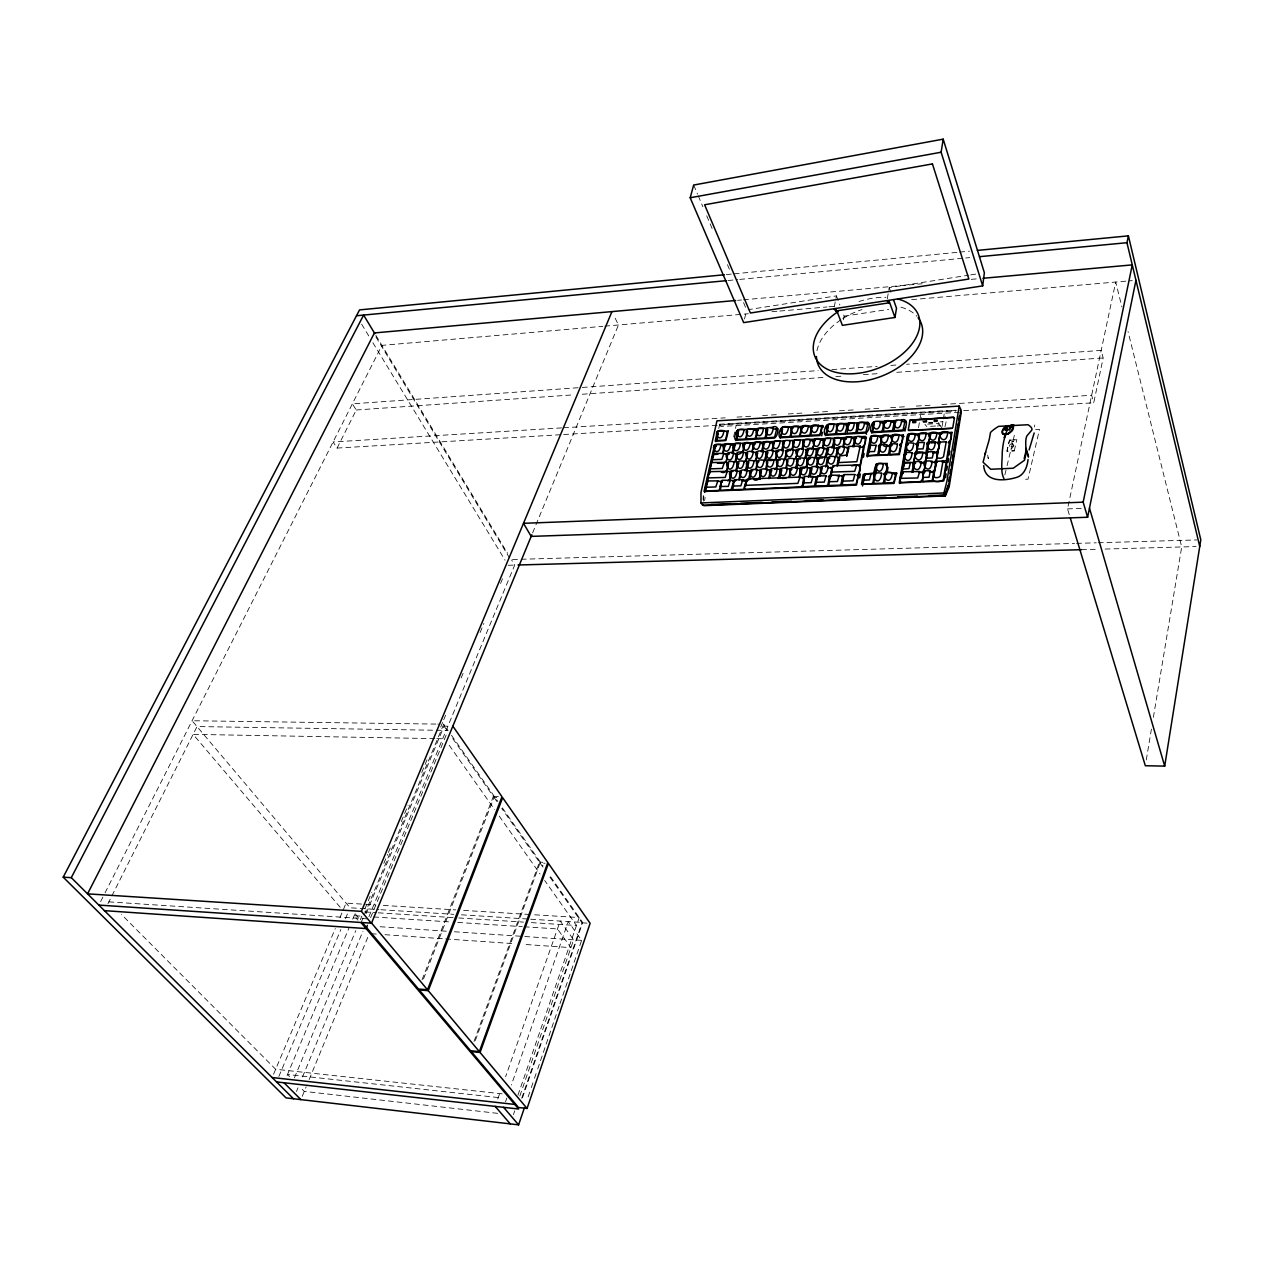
<?xml version="1.0" encoding="UTF-8"?>
<svg xmlns="http://www.w3.org/2000/svg" width="1264" height="1264" viewBox="0 0 1264 1264"><rect width="100%" height="100%" fill="white"/><g stroke="black" fill="none" stroke-linecap="round" stroke-linejoin="round"><path stroke-width="0.75" stroke-dasharray="5 3.75" d="M703.084 499.517L703.321 495.646M703.495 501.113L703.843 495.599M704.633 500.702L705.122 497.368M937.888 426.489L938.378 423.519L926.828 424.183M942.122 426.363L943.055 420.722M943.371 418.842L944.303 413.202L945.44 418.179M1146.29 759.917L1151.441 728.949M1153.368 717.32L1181.698 546.964L1128.041 331.595M887.312 298.731L889.208 287.623L968.824 275.173M918.501 427.69L919.481 422.081M919.797 420.217L920.761 414.608L922.309 421.212M843.436 319.855L844.131 316.174L842.725 312.477M834.256 306.915L836.405 295.871L748.557 309.601M963.674 410.595L1093.723 402.805L1103.188 357.949L1101.197 350.397L906.604 364.285M1069.249 514.574L1067.527 508.902L1115.701 282.046L1121.879 306.82M733.641 436.949L736.106 425.589M718.758 428.496L719.611 424.657L960.324 410.231M744.528 318.986L746.218 311.702M1034.331 426.963L1034.789 425.004M944.966 426.726L946.199 421.512L940.321 421.844M1014.281 450.821L1016.825 439.714L1009.509 440.093L1006.95 451.185L1014.281 450.821L1006.95 451.185L1009.509 440.093M1004.864 474.916L1006.618 467.538M1007.06 465.689L1015.15 431.893M528.131 1096.899L530.675 1089.442M531.322 1087.577L533.866 1080.135M534.498 1078.271L537.042 1070.813M537.69 1068.949L559.32 1005.591M559.968 1003.727L581.614 940.369L568.263 921.567L511.367 1085.049M521.748 1098.195L581.993 922.815L547.976 874.34M522.474 1097.831L582.672 922.483L548.702 874.009M517.956 1095.177L579.212 917.553L532.207 914.646M513.453 1114.595L514.732 1110.866M519.852 1095.999L573.619 939.831L560.221 921.061L505.6 1076.738M505.537 1101.766L506.832 1098.053M497.795 1098.985L500.386 1091.575M475.359 1040.493L540.044 863.028L545.068 863.265M473.984 1041.52L539.428 862.143L501.776 808.454M422.034 979.837L493.355 796.446L451.912 737.354M423.503 978.921L494.034 797.41L499.201 797.584M302.238 1096.315L306.157 1086.835M309.159 1079.535L367.84 937.161M296.471 1091.464L297.988 1087.814M302.523 1076.896L362.926 931.189M368.962 916.605L514.685 565.087L511.636 560.015M370.605 917.648L447.393 732.109M532.602 532.934L618.459 324.959L613.577 314.941M361.093 922.657L443.711 724.193L437.818 724.114M366.149 913.493L444.059 726.168L451.169 726.263M294.401 1077.892L355.784 930.652M360.335 919.75L361.852 916.1M364.885 908.832L371.711 892.479M383.829 863.391L387.621 854.306M388.38 852.489L390.655 847.022M401.273 821.584L408.098 805.215M421.734 772.494L427.042 759.775M440.694 727.053L442.953 721.602M443.711 719.785L445.987 714.334M461.155 677.978L463.43 672.511M480.099 632.521L483.891 623.436M500.576 583.447L502.835 577.996M287.086 1075.49L348.88 928.234M352.688 919.149L355.389 912.703M278.854 1076.486L340.869 929.561M345.451 918.675L347.758 913.224M273.545 1074.226L335.308 928.55M339.937 917.648L346.099 903.112L363.732 904.202M107.977 903.634L197.026 726.563L434.358 730.229M561.643 427.896L333.08 441.958L337.093 448.072L356.258 409.994L352.356 403.848L580.35 387.574M100.63 901.58L104.201 894.533M105.07 892.811L381.933 345.372L602.817 326.317M970.768 274.873L976.598 273.972M844.131 316.174L888.75 309.396M726.31 274.572L732.204 274.019M734.163 273.83L957.749 252.294M959.708 252.105L969.52 251.157M727.953 280.529L737.781 279.597M739.756 279.407L963.816 258.156M965.775 257.982L969.709 257.603M737.607 300.326L741.541 299.979M743.501 299.805L922.167 283.752M971.258 279.344L977.151 278.823M604.777 326.144L748.32 313.756M771.941 311.718L777.834 311.197M779.809 311.039L827.035 306.962M828.994 306.789L834.904 306.283M911.644 299.647L1132.275 280.608M1009.573 440.283L1016.825 439.714M582.309 387.432L818.171 370.605M831.917 369.609L877.121 366.386M890.883 365.407L896.776 364.98M356.258 409.994L574.441 394.779M582.293 394.242L824.065 377.399M835.867 376.577L843.72 376.024M863.375 374.65L879.112 373.559M896.792 372.327L1103.188 357.949M563.602 427.769L725.173 417.831M736.991 417.104L750.784 416.251M762.619 415.524L776.412 414.687M788.23 413.96L802.024 413.107M813.842 412.38L827.636 411.527M839.454 410.8L855.222 409.836M865.066 409.22L880.834 408.256M890.678 407.656L906.446 406.676M916.305 406.076L932.058 405.112M941.917 404.496L1091.654 395.284L1093.723 402.805M719.216 424.23L955.063 410.057M337.093 448.072L561.722 434.642M563.697 434.516L717.383 425.32M719.358 425.21L955.789 411.053M959.392 412.301L720.843 426.505L719.611 424.657M928.566 422.524L932.484 422.302M928.929 423.092L932.769 422.871M942.77 428.938L940.195 425.763L926.749 426.521L924.916 424.293M1035.548 429.57L1039.482 429.349L1028.027 479.167L1022.039 479.419M1067.527 508.902L1082.158 508.381M512.489 559.51L1074.574 543.425M1076.549 543.378L1096.267 542.809M1098.242 542.746L1196.85 539.933M508.144 565.261L516.028 565.055M1081.51 549.682L1097.278 549.255M1105.163 549.05L1196.123 546.569M435.859 724.082L192.096 720.733L350.049 907.789L378.947 909.606M436.317 730.244L448.088 730.434L443.711 724.193M434.8 738.618L193.108 734.368L342.939 910.538M436.775 738.65L444.628 738.792M493.355 796.446L498.537 796.62M539.428 862.143L542.777 862.301M365.691 904.329L375.487 904.929M383.324 905.419L455.798 909.906M463.635 910.396L530.248 914.52M380.906 909.732L453.808 914.346M461.471 914.82L528.684 919.07M530.659 919.197L582.672 922.483M581.993 922.815L588.503 923.226M364.538 911.929L376.309 912.687M378.268 912.813L456.762 917.838M458.737 917.964L523.486 922.104M531.338 922.609L576.479 925.501L544.658 880.439M360.019 916.068L354.141 915.689L357.933 920.16M373.702 916.953L449.937 921.93M457.758 922.436L522.269 926.654M524.212 926.781L557.456 928.945L570.933 947.652L523.944 944.382M108.862 901.864L368.061 918.928M380.164 926.733L446.603 931.236M454.424 931.758L522.822 936.387M524.765 936.513L581.614 940.369M371.268 933.733L377.13 934.143M384.967 934.696L443.696 938.789M445.655 938.931L514.164 943.702M502.203 1093.834L275.647 1069.249L121.376 914.409M498.285 1097.563L287.513 1074.479L290.104 1077.086M497.637 1113.347L304.276 1091.385L300.405 1087.482M355.089 913.761L360.145 919.734M449.178 745.223L494.635 809.608M499.185 816.054L540.107 873.993M451.485 735.269L497.826 801.408M502.345 807.87L543.046 865.935M444.059 726.168L447.424 730.955M494.034 797.41L497.352 802.15M540.044 863.028L543.441 867.862M361.615 324.169L368.788 335.971M372.88 342.718L505.079 560.205M375.866 335.339L507.543 553.269M375.866 336.888L509.503 557.882M938.552 422.539L940.195 425.763M693.667 185.05L697.507 194.087M698.265 195.904L702.879 206.759M706.718 215.796L712.864 230.285M727.448 264.65L729.755 270.085M743.58 302.649L745.871 308.084M836.405 295.871L839.912 305.098M889.208 287.623L891.025 292.774M987.674 455.119L988.369 458.69L987.374 455.688M816.971 350.728A55.537 34.649 -21.9 0 1 841.318 319.523M842.788 318.575A55.537 34.649 -21.9 0 1 861.985 309.569M900.884 307.184A55.537 34.649 -21.9 0 1 916.906 316.3M858.999 301.527A55.742 34.618 -21.9 0 1 885.969 297.356M1013.76 441.515L1011.674 442.021L1013.76 441.515M1013.997 445.671L1010.821 449.731L1009.525 445.908A2.417 1.612 -18.6 0 1 1012.274 443.632A2.417 1.612 -18.6 0 1 1013.997 445.671M1011.168 446.508A1.675 1.122 -18.6 0 0 1013.475 444.96A1.675 1.122 -18.6 0 0 1010.931 444.565A1.675 1.122 -18.6 0 0 1011.168 446.508"/><path stroke-width="1.5" d="M954.462 418.321L953.404 417.231L910.301 420.201M904.029 436.57L903.081 435.653M906.541 422.271L905.877 421.37L901.722 421.576M867.357 456.92L871.433 437.518M843.53 446.919L844.937 439.54M837.526 465.768L839.849 457.6M1009.494 429.728L1009.509 428.923A5.893 1.643 88 0 1 1011.595 425.921L1011.548 426.647A37.572 10.46 88.2 0 0 1009.494 429.728L1005.18 429.997L1005.212 429.16A5.878 1.659 88 0 1 1007.313 426.158L1008.072 425.984A19.513 2.18 -5 0 1 1009.367 425.715L1028.011 424.736A11.502 4.424 16.5 0 1 1031.661 430.266L1026.937 435.859A21.188 13.114 57.3 0 0 1025.831 440.583L1025.783 441.247A48.348 29.262 59.2 0 0 1025.736 443.269L1025.799 445.607A40.227 23.51 62.1 0 0 1025.91 447.33L1026.336 452.354L1024.504 460.254L1013.222 468.233L990.739 469.26L983.076 462.229L986.378 449.336A39.911 3.713 -71.1 0 0 986.9 447.582L987.595 445.244A47.842 6.115 -69.2 0 0 988.195 443.206L988.385 442.542A21.125 3.081 -68.2 0 0 989.554 437.85L990.486 432.509A11.566 1.785 -31.2 0 1 998.544 426.379L1012.78 425.636A19.339 2.149 -5.1 0 1 1013.128 425.699L1013.475 426.331M820.225 475.912L822.295 467.854M823.417 427.09L822.817 426.205L818.614 426.41M822.975 447.993L824.776 440.22M800.649 435.037L801.534 435.954L809.813 435.211L811.599 427.738L810.73 426.837M786.398 468.249L788.041 460.665M772.478 450.679L774.137 443.19M745.065 488.346L745.918 489.279L800.618 486.877C803.24 485.913 804.978 479.088 802.387 477.966M1028.517 456.351L1026.005 448.372M739.44 479.656L741.368 471.914M726.073 461.881L726.895 462.798M713.465 453.555L714.018 454.44M704.712 492.265L714.76 446.919L716.182 445.892M982.681 285.885L984.372 272.755L943.181 139.151L693.667 185.05L690.191 197.753L743.674 322.62L982.681 285.885L941.127 152.233L943.181 139.151M1070.387 518.351L1145.326 765.731L1164.697 766.126L1200.8 539.823L1128.389 235.862L977.372 250.398M954.383 418.147L952.756 427.785M945.504 477.697L946.12 473.889M946.752 470.082L947.368 466.274M948 462.466L948.616 458.658M949.248 454.85L949.864 451.058M959.186 406.092L960.972 409.71L948.679 485.139L945.282 495.472L702.705 505.3L700.999 502.946L700.983 492.391L716.941 420.849L959.186 406.092L946.847 481.647L943.924 492.96L945.361 495.93L703.906 505.679L703.258 504.794M948.743 481.284L949.359 477.444M949.991 473.605L950.623 469.766M951.239 465.926L951.871 462.071M952.503 458.232L953.119 454.392M953.751 450.553L958.128 423.677M958.76 419.838L959.376 415.998M836.879 310.944L842.393 325.354L894.959 317.469L896.508 308.226L893.458 299.631M833.908 308.748L835.836 310.991L888.782 302.87L889.098 301.022L894.959 317.469M904.977 431.135L905.609 427.595M908.295 429.792L910.001 420.248M899.699 483.48L907.947 436.364L908.942 435.353M887.36 471.156L888.039 467.38M1034.173 432.952L1029.101 449.937M859.631 477.824L860.31 474.095M863.423 457.284L864.118 453.539M871.718 432.999L874.04 423.314M846.438 455.767L847.733 448.878L846.833 447.946M846.848 456.241L848.697 448.135M835.836 310.991L836.183 309.143M837.242 427.943L836.642 433.852L845.031 433.473L847.322 425.684L846.422 424.767M829.784 477.681L828.821 485.502L839.786 485.155L841.066 484.096L842.393 477.113L841.476 476.165M825.471 435.574L828.157 425.889M821.711 435.796L822.39 432.304M806.211 467.032L807.57 460.175L806.685 459.243M806.701 467.016L808.312 459.638M789.084 477.113L790.474 470.224L789.605 469.307M789.573 477.081L790.616 471.93M800.997 433.362L802.008 428.306M786.666 453.76L785.623 459.116L786.492 459.78M791.77 430.55L791.106 436.412L799.322 436.033L801.66 428.322L800.791 427.422M792.054 449.384L793.429 442.605L792.56 441.705M792.544 449.368L794.377 441.879M1087.609 517.26L1083.169 502.171L523.501 523.312L531.18 536.394L1087.609 517.26L1135.957 280.292M776.633 454.282L775.622 459.843L780.157 460.096M780.22 438.102L782.448 428.796M1083.169 502.171L1132.26 264.887L983.044 278.285M755.825 469.481L757.262 462.703L756.425 461.787M756.314 469.465L757.752 462.671M1199.741 546.475L1126.951 242.704L1128.389 235.862M752.981 449.794L754.055 444.754M745.428 486.64L746.518 481.505M733.626 483.78L732.867 489.721L743.595 489.342L746.06 481.268L741.873 480.747M742.774 452.006L743.848 446.966M747.64 431.451L746.36 438.766L754.308 438.592L755.556 437.581L756.978 430.913L756.141 430.013M726.658 470.903L728.585 463.461M735.917 440.583L738.476 431.198M723.182 453.033L724.888 445.876M721.159 484.349L720.385 490.274L731.05 489.895L733.499 482.09L732.678 481.173M726.437 460.207L727.543 455.166M722.708 453.065L724.177 446.397L723.356 445.497M715.914 441.705L718.078 432.92M708.504 475.833L707.366 481.157L708.203 481.821M713.828 451.896L715.898 445.939M717.999 433.173L716.672 440.441L724.509 440.267L725.741 439.256L727.195 432.636L726.389 431.751M1028.043 459.496C1027.316 467.174 1023.793 476.007 1015.371 477.76C1002.968 481.205 984.814 482.105 983.708 465.579M985.019 454.392L985.572 452.243M909.843 420.912L910.206 420.043M948.111 485.123L944.856 494.982L929.151 495.614M842.946 446.935L844.336 439.825L843.436 438.908M836.942 465.8L838.348 458.627L837.447 457.694M822.406 448.025L823.828 440.946L822.943 440.03M819.641 475.943L821.079 468.754L820.178 467.822M837.574 426.237L838.553 425.257M724.351 274.762L359.545 309.901L63.2 877.169L286.059 1097.895L518.588 1124.849L524.307 1108.086M527.056 1108.465L590.13 923.336L548.434 863.423L480.067 1052.454L527.056 1108.465L518.54 1107.517L471.314 1051.585L480.067 1052.454M812.041 427.469L810.793 435.148L818.993 434.974L820.257 433.931L821.6 427.169L820.715 426.268M790.964 470.208L791.959 469.228M785.829 468.28L787.298 461.186L786.429 460.27M776.981 452.575L777.96 451.611M792.117 428.875L793.097 427.896M767.801 461.913L766.474 469.655M771.909 450.711L773.41 443.696L772.557 442.795M764.041 443.964L762.571 451.422L767.058 451.675M1005.939 434.484L1004.232 437.723L1005.212 434.532M744.212 445.291L745.175 444.328M733.989 482.074L734.969 481.094M738.887 479.688L740.435 472.641L739.598 471.709M721.539 482.643L722.502 481.679M711 464.773L709.752 472.546M708.883 474.158L709.862 473.178M479.372 1051.616L547.818 862.538L502.661 797.695L428.259 990.676L479.372 1051.616L470.619 1050.763L419.237 989.917L428.259 990.676M362.373 922.578L418.479 989.017L427.501 989.759L501.982 796.731L452.939 726.294M367.397 925.39L366.086 928.566L104.438 910.649M531.844 534.767L371.426 923.352L361.378 911.36L87.564 893.853L374.413 332.938L735.648 300.5M361.378 911.36L611.95 311.608M945.361 495.93L949.122 487.019L961.288 412.19L960.324 410.231M1005.18 429.997L1005.196 429.95A37.525 10.523 88.2 0 1 1005.686 429.033M63.2 877.169L71.29 877.658L363.605 315.068L374.839 333.649M873.961 423.645L872.666 431.672L881.119 431.482L882.398 430.439L883.647 423.566L882.714 422.65M816.181 467.048L817.776 459.654L816.892 458.721M834.809 439.872L833.861 448.104M801.913 449.352L803.509 442.052L802.64 441.152M798.153 460.159L796.905 468.328M799.006 477.144L800.618 469.75L799.749 468.818M777.976 461.17L776.365 468.976L780.915 469.244M768.654 478.55L770.313 471.203L769.46 470.271M787.109 451.801L787.993 451.074M782.511 428.954L781.057 436.823L789.131 436.649L790.395 435.622L791.77 428.891L790.901 427.99M765.573 469.497L767.232 462.197L766.379 461.281M735.774 470.951L737.481 463.683L736.643 462.782M751.906 451.991L753.565 444.786L752.728 443.885M737.576 454.171L735.885 461.392L736.707 462.292M731.303 472.594L729.612 480.352L735.885 480.541M875.209 474.901L873.677 483.369L882.256 483.29L883.568 482.216L884.832 475.153L883.884 474.205M919.513 435.021L916.858 449.036L923.052 448.878L924.426 442.447L918.881 442.511L918.28 443.553M927.033 453.46L925.801 462.087M911.913 472.12L913.588 464.315L912.624 463.367M845.079 439.303L846.122 438.766M835.63 457.015L837.416 449.415L836.515 448.483M817.192 477.571L815.564 485.929L826.64 485.724L827.936 484.681L829.279 477.713L828.378 476.765M832.344 467.522L831.175 476.101M852.931 446.856L854.669 439.256L853.769 438.339M830.021 477.176L831.064 476.639M871.56 437.644L870.232 446.097M880.36 446.461L878.843 454.819L887.391 454.677L888.687 453.618L889.919 446.65L888.987 445.718M864.623 475.39L863.075 483.828L871.607 483.749L872.918 482.69L874.198 475.643L873.266 474.695M876.932 465.373L875.857 474.047M734.953 462.103L736.849 454.692L736.027 453.776M754.292 444.264L755.303 443.743M747.624 453.444L745.728 460.886L746.566 461.802M784.328 442.432L782.669 450.569M746.771 480.999L747.782 480.478M748.446 479.672L750.342 472.151L749.505 471.235M802.261 427.817L803.272 427.279M781.547 450.616L783.396 443.158L782.527 442.242M804.457 441.326L802.687 449.305M814.601 440.773L812.847 448.767L819.341 448.91M795.577 468.249L797.41 460.681L796.541 459.748M738.445 431.324L736.707 439.303L744.622 439.145L745.855 438.134L747.293 431.466L746.455 430.582M732.014 453.239L733.926 445.86L733.104 444.96M757.768 430.202L756.062 438.229L764.056 438.055L765.305 437.028L766.711 430.345L765.858 429.444M707.303 482.627L705.675 490.922L718.315 490.495L719.564 489.468L721.049 482.674L720.227 481.742M1004.28 428.164C996.459 437.802 1015.814 434.31 1013.175 425.873A18.439 2.891 -5.9 0 0 1012.78 425.636L1011.99 425.431L1012.78 425.636M1003.979 478.598C1000.219 471.883 1002.368 460.823 1002.226 452.717A40.464 11.313 88.2 0 1 1003.916 440.472L1005.559 434.532A37.557 10.491 88.2 0 1 1006.871 430.866L1007.361 429.033A5.878 1.659 88 0 1 1009.446 426.047L1009.952 426.268A37.557 10.491 88.2 0 1 1011.642 425.447L1012.543 425.241M1004.564 427.927L1007.534 426.632M713.623 455.087L711.6 463.288M735.111 444.975L733.104 453.176M727.985 454.487L728.775 454.155M767.754 429.476L766.237 437.897L774.642 437.186L776.491 429.776L775.638 428.891M757.768 452.765L755.635 460.38L756.488 461.297M761.355 451.848L763.472 444.249L762.619 443.348M758.21 461.976L759 461.644M745.191 470.84L747.34 463.193L746.503 462.276M764.404 460.775L766.521 453.128L765.668 452.212M751.543 471.267L749.552 479.625M828.204 425.952L826.798 434.5L835.441 433.757L837.21 426.268L836.31 425.352M761.497 470.793L759.364 478.487L760.217 479.419M784.438 459.748L786.524 452.085L785.671 451.169M804.662 458.737L806.732 451.027L805.847 450.095M778.261 478.456L780.362 470.714L779.509 469.797M808.518 459.432L809.339 459.101M814.853 458.216L816.907 450.49L816.023 449.573M832.028 448.104L834.066 440.393L833.166 439.477M838.617 448.499L836.594 456.272L837.495 457.205M812.041 468.344L810.145 476.828L818.44 476.733M804.489 477.997L803.019 486.735L814.411 485.976L816.228 478.298L815.343 477.365M895.433 422.05L894.138 430.724L903.065 429.965L904.74 422.35L903.792 421.433M892.874 436.333L890.93 444.154L891.863 445.086M843.609 476.196L842.219 485.013L856.044 484.302L858.066 476.386L857.15 475.438M909.085 435.448L907.157 443.285L908.105 444.217M939.721 443.19L936.229 460.712L937.209 461.676M1009.509 433.22L1006.934 434.374M1011.642 425.447L1009.399 425.826A18.597 2.907 -5.8 0 0 1008.119 426.158L1006.981 426.553M1006.507 426.458C1003.205 427.011 999.792 433.457 1004.264 434.516M1007.914 434.073L1011.785 430.202L1013.365 426.079M738.934 462.703L736.533 470.903M767.975 452.133L765.621 460.349L771.988 460.507M748.809 462.197L746.961 470.84M848.665 424.672L847.006 433.362L855.744 432.62L857.482 425.083L856.565 424.183M858.825 424.072L857.197 432.794L865.966 432.051L867.689 424.499L866.772 423.582M798.09 450.537L795.767 458.832L800.349 459.085M808.217 450.016L805.911 458.311L810.524 458.563M818.393 449.478L816.117 457.789L822.627 457.947M771.783 470.192L769.428 478.503M828.631 448.941L826.308 456.794L827.193 457.726M856.455 438.197L855.175 439.24L854.085 446.792M781.847 469.702L779.809 478.377M910.554 420.027L953.783 417.404M824.807 457.805L827.13 449.952L826.245 449.036M802.103 468.739L799.796 477.097M870.375 446.745L868.115 454.661L868.763 455.577L877.643 454.882L879.349 447.219L878.417 446.287M825.708 467.032L827.414 458.232M808.47 477.16L810.824 469.26L809.94 468.328M930.81 434.152L928.613 442.147L929.577 443.095M918.438 444.201L916.226 452.228L916.906 453.144M876.805 465.199L877.769 465.041M877.485 465.089C873.345 465.974 877.406 473.573 873.424 474.664M904.408 463.793L902.164 471.867L903.112 472.815M925.959 462.75L922.767 477.381L929.04 477.255L930.399 470.698L924.6 470.777L924.727 471.82M1009.399 425.826L1011.279 425.478M690.191 197.753L941.127 152.233M1012.195 425.273L1013.112 425.146M873.898 421.876C870.975 423.124 869.111 431.293 871.923 432.636L903.002 430.898C906.857 428.97 908.737 416.456 901.027 420.28M885.479 422.492L884.2 423.535L883.599 431.308L892.479 430.566L894.169 422.966L893.237 422.05M865.872 432.983C868.81 431.735 870.675 423.566 867.862 422.223L827.699 424.578C824.807 425.842 822.864 433.852 825.613 435.227L865.872 432.983L866.598 434.247M724.351 462.924C726.879 461.976 728.696 455.419 726.231 454.297M882.904 436.744L881.608 437.786L880.755 445.528M811.03 449.352C813.621 448.404 815.343 441.657 812.768 440.583M744.006 461.929C746.534 460.981 748.351 454.376 745.855 453.255M753.897 461.423C756.441 460.475 758.242 453.855 755.73 452.749M951.997 428.291L908.863 430.534M773.837 460.428C776.396 459.48 778.166 452.796 775.638 451.69M941.901 433.505C939.199 434.437 937.667 441.515 940.4 442.526M793.966 459.401C796.541 458.453 798.295 451.722 795.735 450.632M878.512 445.781C881.166 444.849 882.793 437.929 880.123 436.902M891.784 445.576L890.488 446.634L889.888 454.519L898.862 453.808L900.553 446.097L899.605 445.165M899.699 444.675C902.37 443.743 903.95 436.759 901.264 435.732M819.562 458.595L818.282 459.622L816.986 467.001M908.026 444.723L906.73 445.781L906.162 453.697M829.816 458.074C825.424 460.807 825.439 471.693 833.829 466.669M915.989 443.806C918.675 442.874 920.255 435.859 917.538 434.848M926.749 443.237C929.435 442.305 930.999 435.258 928.266 434.263M929.498 443.585L928.187 444.644L927.681 452.607M774.579 469.544C777.155 468.596 778.924 461.881 776.38 460.775M948.411 442.1C951.128 441.168 952.645 434.058 949.896 433.078M727.843 480.92C730.387 479.957 732.219 473.336 729.739 472.199M906.367 454.218L905.071 455.261L903.128 469.055L908.958 468.581L910.459 462.434L904.424 462.261L904.787 463.24L913.777 462.308L915.231 454.756L914.267 453.808M914.362 453.318C917.048 452.386 918.628 445.323 915.91 444.312M917.095 453.665C914.393 454.613 912.829 461.676 915.547 462.719M828.757 476.259C831.396 475.296 833.102 468.423 830.48 467.332M915.452 463.224L914.156 464.283L913.145 472.057M857.229 474.932C859.899 473.984 861.558 467.032 858.904 465.958M937.13 462.182L935.802 463.24L933.006 480.036C934.301 482.737 941.633 482.09 943.386 479.577L946.151 462.498L941.949 461.945M865.082 475.043L863.786 476.086L862.522 485.976M883.978 473.7C886.664 472.752 888.276 465.737 885.59 464.662M886.696 474.079L885.385 475.138L884.784 483.132L893.806 482.485L895.512 474.664L894.564 473.716M903.033 473.321C900.316 474.284 898.72 481.363 901.437 482.437L920.224 481.616C922.957 480.668 924.521 473.526 921.788 472.467M924.632 472.325L923.32 473.4L922.799 481.473L932.2 480.589L933.559 472.42L929.451 472.104M356.495 315.747L725.994 280.703M979.537 256.671L1126.951 242.704M767.058 428.117L738.208 429.807C735.395 431.071 733.325 438.829 735.932 440.251L774.5 438.087C778.703 435.274 780.378 422.539 770.914 427.896M879.712 421.528L897.156 420.517M754.403 430.139L758.242 429.918M773.631 429.033L777.976 428.907M798.959 427.548L802.893 427.327M808.786 426.979L812.72 426.758M845.648 424.846L849.471 424.609M864.766 423.724L869.111 423.598M880.423 422.824L886.238 422.476M892.052 422.144L895.923 421.923M951.697 428.354L908.405 430.313M1009.683 426.521L1011.816 426.395M785.323 440.82L714.618 444.849L704.032 491.491L856.502 485.06L866.156 437.328L865.508 436.428L859.394 436.744M789.226 440.599L855.491 436.949M721.839 445.592L725.726 445.37M731.572 445.054L735.458 444.833M751.053 443.98L754.94 443.775M760.786 443.459L764.688 443.237M770.519 442.921L774.421 442.7M811.425 440.678L815.327 440.457M821.158 440.141L825.06 439.919M840.639 439.066L846.485 438.75M852.331 438.434L856.218 438.213M862.064 437.897L866.488 437.786M879.776 436.933L883.662 436.712M889.493 436.396L893.379 436.175M915.025 434.99L918.896 434.784M938.188 433.726L942.043 433.505M714.271 454.455L717.873 454.266M729.423 453.65L723.751 453.918M733.784 453.428C739.709 457.252 747.214 449.147 742.9 444.422M747.245 452.717L742.805 452.48M753.47 452.386L757.136 452.196M778.893 451.043L772.841 451.232M785.213 450.711L790.79 450.411M799.022 449.984L793.144 450.253M805.405 449.652L809.15 449.447M827.667 448.467L823.607 448.657M834.145 448.12L839.849 447.819M848.27 447.377L843.736 447.33M858.651 446.84C863.976 449.779 867.531 439.793 864.134 437.771M883.236 445.528C889.24 449.731 894.675 439.319 890.678 436.317M931.173 443L938.615 442.116L940.021 434.595L939.057 433.663M717.446 463.272L722.629 463.019M917.19 453.16L925.975 452.433L927.618 444.675L926.654 443.743M932.753 452.386C937.951 454.882 940.811 444.881 937.461 443.174M932.674 452.875C940.4 449.305 937.556 465.01 931.141 461.96M721.254 472.12C726.373 474.901 729.928 465.342 726.832 463.272M732.946 471.551L726.689 471.377M737.339 471.346L740.988 471.172M747.229 470.872L752.744 470.603M760.865 470.208L756.488 470.145M767.153 469.908L770.866 469.718M791.027 468.754L786.761 468.818M797.41 468.438L804.931 468.075M811.377 467.759L807.08 467.838M817.824 467.443L821.616 467.269M851.525 465.816L860.199 464.662L863.312 448.056L862.396 447.124M920.318 462.498C925.501 464.994 928.376 454.993 925.043 453.27M942.028 461.439L946.483 460.475L949.296 443.538L948.316 442.605M920.224 462.987C927.95 459.448 925.058 475.153 918.675 472.104M718.031 481.363L721.949 481.189M742.126 480.257L747.64 480.004M753.929 479.704C759.111 482.532 762.619 472.831 759.459 470.761M782.195 478.408L785.939 478.234M800.618 477.555L804.41 477.381M836.973 475.88L844.352 475.533M929.53 471.598C934.76 474.142 937.619 464.062 934.254 462.324M893.032 473.747L896.682 473.621M700.999 502.946L943.924 492.96M711.126 504.478L730.766 503.688M740.578 503.277L762.192 502.408M772.004 502.013L791.659 501.208M805.405 500.655L823.085 499.928M834.872 499.454L854.511 498.648M866.298 498.174L885.938 497.384M897.724 496.894L917.364 496.104M518.003 564.992L1081.51 549.682M98.861 905.087L371.663 923.194L427.501 989.759M272.139 1077.528L514.764 1104.42M276.547 1081.921L518.635 1109.018L361.093 922.657M1013.317 425.162L1014.455 425.399M1003.426 434.326L1002.336 433.489M71.29 877.658L293.453 1098.748M284.037 1082.774L300.895 1099.617M495.188 1106.395L510.261 1123.886M503.593 1107.327L518.588 1124.849M886.98 300.595L888.782 302.87M1028.454 457.141L1026.194 450.205L1024.156 458.658M1089.473 508.112L1164.697 766.126M918.106 317.738A55.537 34.649 -21.9 0 1 881.024 376.403A55.537 34.649 -21.9 0 1 816.449 356.48M898.025 299.047A55.742 34.618 -21.9 0 1 905.277 351.471A55.742 34.618 -21.9 0 1 825.329 368.14A55.742 34.618 -21.9 0 1 838.253 311.513M1006.207 428.212A37.525 10.523 88.2 0 1 1006.729 427.501M952.013 432.367L943.75 480.968L899.21 482.927L907.71 434.358L952.013 432.367M903.333 435.037L899.383 454.598L866.693 455.893L870.722 436.238L903.333 435.037M896.65 473.036L894.027 483.417L861.448 484.381L863.296 474.332L873.55 473.068L876.363 463.825L887.249 463.398L886.506 472.467L896.65 473.036M943.039 461.012L940.353 475.975C939.326 477.903 934.333 478.456 933.701 476.275L936.482 461.328L943.039 461.012M946.215 441.784L943.544 456.604C942.517 458.516 937.572 459.085 936.924 456.936L939.689 442.131L946.215 441.784M822.674 425.573L819.973 435.511L780.283 437.771C777.613 436.364 779.619 428.48 782.463 427.216L822.674 425.573M860.215 446.081L856.834 461.676L838.016 462.608L839.391 456.051L846.817 455.024L848.966 446.397L860.215 446.081M728.254 431.071L725.899 440.536L715.234 441.136L717.415 431.293L728.254 431.071M947.81 432.083C945.851 450.932 930.841 428.259 947.81 432.083M932.137 461.376C930.13 480.431 915.12 457.426 932.137 461.376M933.748 451.769L932.279 457.916L926.117 458.216L927.492 451.738L933.748 451.769M935.36 442.195C933.353 461.076 918.438 438.355 935.36 442.195M936.956 432.683C935.076 451.311 920.271 428.796 936.956 432.683M919.639 471.551L917.759 477.966L901.074 478.345L902.938 471.772L919.639 471.551M921.282 461.913C919.197 481.11 904.187 457.979 921.282 461.913M922.91 452.322C920.856 471.219 906.019 448.436 922.91 452.322M926.164 433.268C924.3 451.769 909.48 429.444 926.164 433.268M912.118 452.86C910.017 471.709 895.307 449.004 912.118 452.86M913.777 443.348C911.66 462.087 897.013 439.54 913.777 443.348M915.42 433.868C913.303 452.528 898.688 430.108 915.42 433.868M897.44 444.201C895.26 462.861 880.803 440.425 897.44 444.201M899.115 434.769C896.934 453.334 882.525 431.04 899.115 434.769M901.659 420.438C899.478 438.877 885.132 416.772 901.659 420.438M892.368 472.815C890.377 491.522 875.747 468.818 892.368 472.815M888.497 435.353C886.285 453.855 871.986 431.64 888.497 435.353M891.073 421.054C889.034 439.224 874.783 417.357 891.073 421.054M881.672 473.305C879.444 492.17 864.987 469.402 881.672 473.305M883.394 463.746C881.324 482.342 866.914 459.812 883.394 463.746M886.807 444.77C884.784 463.13 870.375 440.962 886.807 444.77M877.943 435.922C875.589 454.313 862.095 431.83 877.943 435.922M880.55 421.67C878.464 439.777 864.323 417.989 880.55 421.67M871.038 473.795L869.458 479.925L863.454 480.194L864.924 473.747L871.038 473.795M876.221 445.323L874.498 451.501L868.7 451.675L870.153 445.323L876.221 445.323M864.576 422.603C862.427 440.615 848.476 418.953 864.576 422.603M854.891 474.537L853.121 480.778L842.093 481.157L843.783 474.6L854.891 474.537M856.66 465.041L854.717 471.33L830.954 472.104L832.913 465.673L856.66 465.041M861.922 436.807C859.789 454.929 845.695 433.125 861.922 436.807M854.353 423.187C851.968 441.578 838.032 419.616 854.353 423.187M851.541 437.376C849.155 455.688 835.299 433.742 851.541 437.376M839.217 475.264L837.416 481.489L828.915 481.742L830.622 475.217L839.217 475.264M844.589 446.998C841.824 465.673 828.836 442.906 844.589 446.998M841.192 437.944C838.901 456.051 825.218 434.247 841.192 437.944M844.194 423.788C841.777 441.91 828.094 420.248 844.194 423.788M834.256 447.551C832.012 465.626 818.171 443.869 834.256 447.551M835.172 456.762C832.929 474.964 819.104 453.002 835.172 456.762M826.087 475.88L824.27 482.074L815.817 482.342L817.539 475.817L826.087 475.88M830.906 438.513C828.441 456.715 814.822 434.927 830.906 438.513M828.204 466.432C825.74 484.886 811.962 462.671 828.204 466.432M834.066 424.372C831.617 442.447 818.045 420.849 834.066 424.372M823.97 448.088C821.489 466.337 807.87 444.454 823.97 448.088M824.855 457.299C822.516 475.485 808.897 453.523 824.855 457.299M813.036 476.481L811.204 482.658L802.814 482.927L804.552 476.417L813.036 476.481M820.668 439.082C817.808 457.41 805.184 435.116 820.668 439.082M817.887 466.922C815.58 485.092 801.818 463.161 817.887 466.922M813.732 448.641C811.33 466.685 797.9 444.944 813.732 448.641M818.44 425.289C816.102 443.064 802.687 421.734 818.44 425.289M814.601 457.805C812.262 475.896 798.674 454.076 814.601 457.805M810.477 439.651C807.617 457.931 794.993 435.717 810.477 439.651M807.633 467.427C805.089 485.771 791.548 463.714 807.633 467.427M803.541 449.178C800.981 467.301 787.614 445.576 803.541 449.178M800.065 477.081L797.853 483.369L745.254 485.344L747.514 478.977L800.065 477.081M804.378 458.326C801.787 476.765 788.23 454.661 804.378 458.326M808.439 425.873C805.895 443.79 792.607 422.397 808.439 425.873M800.333 440.204C797.758 458.216 784.47 436.665 800.333 440.204M797.41 467.917C794.835 486.198 781.405 464.236 797.41 467.917M793.413 449.715C790.995 467.585 777.692 446.066 793.413 449.715M794.219 458.848C791.801 476.812 778.434 455.151 794.219 458.848M798.5 426.458C796.083 444.122 782.89 422.934 798.5 426.458M790.237 440.757C787.63 458.721 774.453 437.233 790.237 440.757M787.251 468.407C784.786 486.466 771.498 464.662 787.251 468.407M783.332 450.237C780.804 468.122 767.722 446.603 783.332 450.237M784.091 459.353C781.61 477.302 768.417 455.672 784.091 459.353M788.594 427.027C785.418 445.276 773.268 423.235 788.594 427.027M780.204 441.31C776.981 459.638 764.894 437.455 780.204 441.31M777.139 468.897C774.674 486.845 761.386 465.215 777.139 468.897M773.284 450.774C770.045 469.149 757.989 446.887 773.284 450.774M774.026 459.875C771.53 477.729 758.4 456.209 774.026 459.875M770.203 441.863C767.501 459.717 754.561 438.387 770.203 441.863M767.074 469.386C764.293 487.509 751.875 465.342 767.074 469.386M773.299 427.927C770.803 445.434 757.815 424.483 773.299 427.927M763.298 451.311C760.738 469.039 747.83 447.709 763.298 451.311M764.009 460.38C761.449 478.203 748.478 456.731 764.009 460.38M760.249 442.416C757.879 459.812 745.033 438.782 760.249 442.416M757.073 469.876C753.96 488.125 741.889 465.879 757.073 469.876M763.519 428.496C760.454 446.397 748.478 424.72 763.519 428.496M753.771 429.065C751.006 446.682 738.334 425.684 753.771 429.065M753.36 451.833C750.247 469.86 738.271 447.962 753.36 451.833M754.039 460.886C751.274 478.835 738.397 457.331 754.039 460.886M744.101 461.392C741.715 478.835 728.854 457.71 744.101 461.392M742.774 479.735L740.862 485.818L732.741 486.071L734.589 479.672L742.774 479.735M750.358 442.953C747.024 461.107 735.253 439.161 750.358 442.953M747.103 470.366C744.512 488.125 731.556 466.732 747.103 470.366M744.085 429.634C741.289 447.203 728.712 426.268 744.085 429.634M743.469 452.354C740.862 469.924 728.08 448.815 743.469 452.354M734.226 461.881C731.05 479.893 719.2 458.026 734.226 461.881M740.499 443.506C737.686 461.186 725.078 440.077 740.499 443.506M737.181 470.84C734.321 488.994 721.475 467.238 737.181 470.84M727.306 471.314L725.188 477.429L707.477 477.918L709.61 471.662L727.306 471.314M733.61 452.875C730.971 470.382 718.284 449.368 733.61 452.875M730.244 480.32L728.301 486.387L720.18 486.482L722.107 480.241L730.244 480.32M724.398 462.387L722.281 468.454L709.578 468.897L711.632 462.529L724.398 462.387M730.703 444.043C727.843 461.676 715.345 440.63 730.703 444.043M723.972 430.803C721.096 448.262 708.756 427.485 723.972 430.803M717.778 480.889L715.819 486.94L705.502 487.288L707.382 480.936L717.778 480.889M723.814 453.397L721.886 459.353L711.616 459.764L713.481 453.507L723.814 453.397M720.938 444.58C718.252 461.929 705.739 441.152 720.938 444.58M934.412 420.47L934.254 421.449L937.082 421.291L937.256 420.296L934.412 420.47M926.512 420.928L926.354 421.907L923.526 422.081L923.7 421.086L926.512 420.928M913.035 421.702L912.861 422.697L915.657 422.524L915.831 421.544L913.035 421.702M932.437 163.909L704.617 204.784L750.405 313.014L968.856 279.044L932.437 163.909"/></g></svg>
